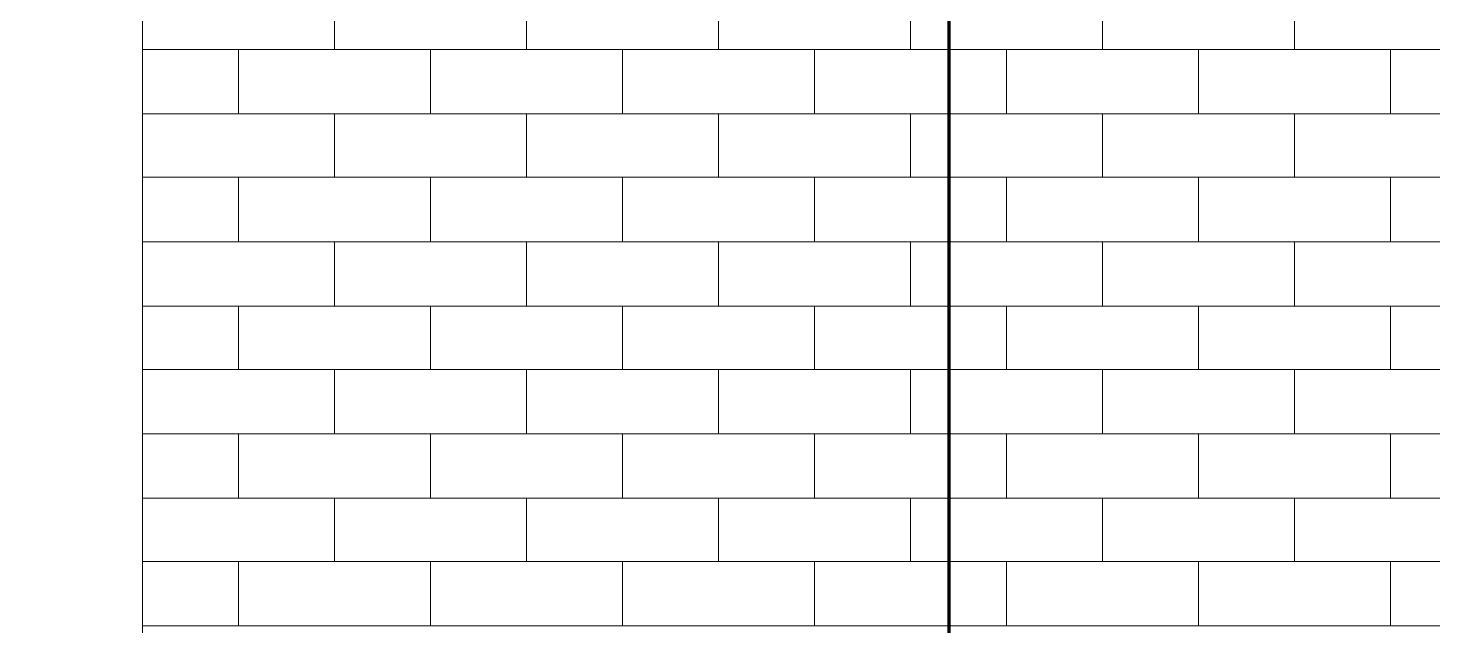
# Model space of a CAD drawing. Header units: inches. Extents: x 5 to 516, y -193 to 129.
# Drawn here: x 90.912 to 95.79, y -53.06 to -50.985 of the extents above; entities that cross this region are included whole.
import ezdxf

# ---------------------------------------------------------------- set-up
doc = ezdxf.new("R2010")
doc.units = ezdxf.units.IN
doc.header["$MEASUREMENT"] = 0
doc.layers.add('PDF4_Geometry', color=7, linetype='Continuous')

msp = doc.modelspace()

# ---------------------------------------------------------------- linework, layer by layer
at = {"layer": 'PDF4_Geometry', "lineweight": 70}
msp.add_lwpolyline([(94.1087567, -43.4929785), (94.1087567, -67.6729799)], dxfattribs=at)
at = {"layer": 'PDF4_Geometry', "lineweight": 15}
for points in [[(91.3087551, -44.8563141), (91.3087551, -55.3929818), (90.9120884, -55.5896481), (91.6754218, -55.6729815), (91.3087551, -55.9229815), (91.3087551, -66.6729832)], [(91.9754218, -51.0596498), (91.9754218, -50.8363165)], [(92.6420885, -51.0596498), (92.6420885, -50.8363165)], [(93.3087553, -51.0596498), (93.3087553, -50.8363165)], [(93.975422, -51.0596498), (93.975422, -50.8363165)], [(94.6420887, -51.0596498), (94.6420887, -50.8363165)], [(95.3087554, -51.0596498), (95.3087554, -50.8363165)], [(91.3120917, -51.0596498), (98.518759, -51.0596498)], [(91.6420885, -51.2829843), (91.6420885, -51.0596509)], [(92.3087552, -51.2829843), (92.3087552, -51.0596509)], [(92.9754219, -51.2829843), (92.9754219, -51.0596509)], [(93.6420886, -51.2829843), (93.6420886, -51.0596509)], [(94.3087553, -51.2829843), (94.3087553, -51.0596509)], [(94.9754221, -51.2829843), (94.9754221, -51.0596509)], [(95.6420888, -51.2829843), (95.6420888, -51.0596509)], [(91.3120917, -51.2829843), (98.518759, -51.2829843)], [(91.9754218, -51.5029821), (91.9754218, -51.2829821)], [(92.6420885, -51.5029821), (92.6420885, -51.2829821)], [(93.3087553, -51.5029821), (93.3087553, -51.2829821)], [(93.975422, -51.5029821), (93.975422, -51.2829821)], [(94.6420887, -51.5029821), (94.6420887, -51.2829821)], [(95.3087554, -51.5029821), (95.3087554, -51.2829821)], [(91.3120917, -51.5029821), (98.518759, -51.5029821)], [(91.6420885, -51.7263165), (91.6420885, -51.5029832)], [(92.3087552, -51.7263165), (92.3087552, -51.5029832)], [(92.9754219, -51.7263165), (92.9754219, -51.5029832)], [(93.6420886, -51.7263165), (93.6420886, -51.5029832)], [(94.3087553, -51.7263165), (94.3087553, -51.5029832)], [(94.9754221, -51.7263165), (94.9754221, -51.5029832)], [(95.6420888, -51.7263165), (95.6420888, -51.5029832)], [(91.3120917, -51.7263165), (98.518759, -51.7263165)], [(91.9754218, -51.949651), (91.9754218, -51.7263176)], [(92.6420885, -51.949651), (92.6420885, -51.7263176)], [(93.3087553, -51.949651), (93.3087553, -51.7263176)], [(93.975422, -51.949651), (93.975422, -51.7263176)], [(94.6420887, -51.949651), (94.6420887, -51.7263176)], [(95.3087554, -51.949651), (95.3087554, -51.7263176)], [(91.3120917, -51.949651), (98.518759, -51.949651)], [(91.6420885, -52.1696488), (91.6420885, -51.9496488)], [(92.3087552, -52.1696488), (92.3087552, -51.9496488)], [(92.9754219, -52.1696488), (92.9754219, -51.9496488)], [(93.6420886, -52.1696488), (93.6420886, -51.9496488)], [(94.3087553, -52.1696488), (94.3087553, -51.9496488)], [(94.9754221, -52.1696488), (94.9754221, -51.9496488)], [(95.6420888, -52.1696488), (95.6420888, -51.9496488)], [(91.3120917, -52.1696488), (98.518759, -52.1696488)], [(91.9754218, -52.3929833), (91.9754218, -52.1696499)], [(92.6420885, -52.3929833), (92.6420885, -52.1696499)], [(93.3087553, -52.3929833), (93.3087553, -52.1696499)], [(93.975422, -52.3929833), (93.975422, -52.1696499)], [(94.6420887, -52.3929833), (94.6420887, -52.1696499)], [(95.3087554, -52.3929833), (95.3087554, -52.1696499)], [(91.3120917, -52.3929833), (98.518759, -52.3929833)], [(91.6420885, -52.6163177), (91.6420885, -52.3929844)], [(92.3087552, -52.6163177), (92.3087552, -52.3929844)], [(92.9754219, -52.6163177), (92.9754219, -52.3929844)], [(93.6420886, -52.6163177), (93.6420886, -52.3929844)], [(94.3087553, -52.6163177), (94.3087553, -52.3929844)], [(94.9754221, -52.6163177), (94.9754221, -52.3929844)], [(95.6420888, -52.6163177), (95.6420888, -52.3929844)], [(91.3120917, -52.6163177), (98.518759, -52.6163177)], [(91.9754218, -52.8363155), (91.9754218, -52.6163155)], [(92.6420885, -52.8363155), (92.6420885, -52.6163155)], [(93.3087553, -52.8363155), (93.3087553, -52.6163155)], [(93.975422, -52.8363155), (93.975422, -52.6163155)], [(94.6420887, -52.8363155), (94.6420887, -52.6163155)], [(95.3087554, -52.8363155), (95.3087554, -52.6163155)], [(91.3120917, -52.8363155), (98.518759, -52.8363155)], [(91.6420885, -53.05965), (91.6420885, -52.8363166)], [(92.3087552, -53.05965), (92.3087552, -52.8363166)], [(92.9754219, -53.05965), (92.9754219, -52.8363166)], [(93.6420886, -53.05965), (93.6420886, -52.8363166)], [(94.3087553, -53.05965), (94.3087553, -52.8363166)], [(94.9754221, -53.05965), (94.9754221, -52.8363166)], [(95.6420888, -53.05965), (95.6420888, -52.8363166)], [(91.3120917, -53.05965), (98.518759, -53.05965)]]:
    msp.add_lwpolyline(points, dxfattribs=at)

doc.saveas('drawing.dxf')
